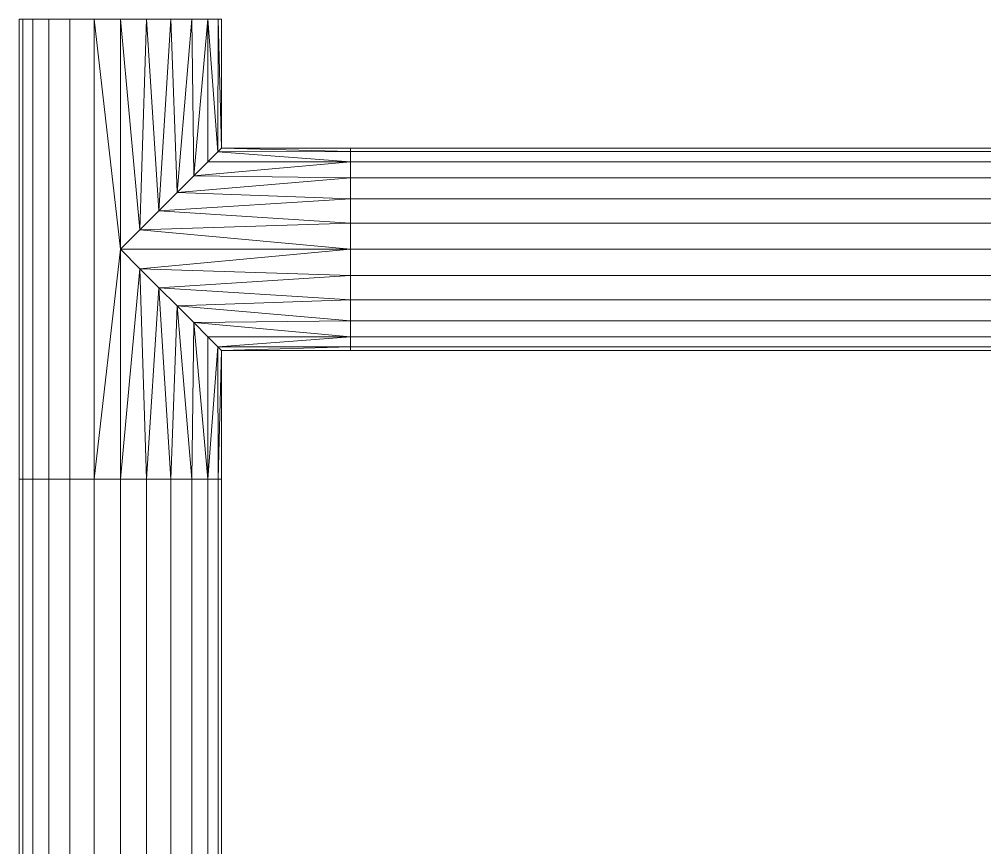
# Model space of a CAD drawing. Header units: inches. Extents: x -3325 to -59, y 5 to 733.
# Drawn here: x -1307.03 to -1300.75, y 140.47 to 145.86 of the extents above; entities that cross this region are included whole.
import ezdxf

# ---------------------------------------------------------------- set-up
doc = ezdxf.new("R2010")
doc.units = ezdxf.units.IN
doc.header["$MEASUREMENT"] = 0
doc.layers.add('P-PIPE', color=10, linetype='Continuous', lineweight=9)

# ---------------------------------------------------------------- blocks, each defined once
blk = doc.blocks.new('Tee - Welded - Generic - Standard-1244384-06 - Fifth Level')
at = {"layer": 'P-PIPE'}
mesh = blk.add_polyface(dxfattribs=at)
corners = [(-0.6575, 1.4961), (-0.6351, 1.4961, 0.1702), (-0.5694, 1.4961, 0.3287), (-0.4649, 1.4961, 0.4649), (-0.3287, 1.4961, 0.5694), (-0.1702, 1.4961, 0.6351), (0, 1.4961, 0.6575), (0.1702, 1.4961, 0.6351), (0.3287, 1.4961, 0.5694), (0.4649, 1.4961, 0.4649), (0.5694, 1.4961, 0.3287), (0.6351, 1.4961, 0.1702), (0.6575, 1.4961), (0.6351, 1.4961, -0.1702), (0.5694, 1.4961, -0.3287), (0.4649, 1.4961, -0.4649), (0.3287, 1.4961, -0.5694), (0.1702, 1.4961, -0.6351), (0, 1.4961, -0.6575), (-0.1702, 1.4961, -0.6351), (-0.3287, 1.4961, -0.5694), (-0.4649, 1.4961, -0.4649), (-0.5694, 1.4961, -0.3287), (-0.6351, 1.4961, -0.1702)]
mesh.append_faces([[corners[k] for k in face] for face in [(13, 1, 11, 12)]], dxfattribs={"vtx0": -1, "vtx1": -1})
mesh.append_faces([[corners[k] for k in face] for face in [(19, 0, 1, 13), (8, 10, 11, 3)]], dxfattribs={"vtx0": -1, "vtx2": -1, "vtx3": -1})
mesh.append_faces([[corners[k] for k in face] for face in [(9, 10, 8)]], dxfattribs={"vtx1": -1})
mesh.append_faces([[corners[k] for k in face] for face in [(15, 16, 19), (7, 8, 3, 6)]], dxfattribs={"vtx1": -1, "vtx2": -1})
mesh.append_faces([[corners[k] for k in face] for face in [(13, 14, 15, 19), (22, 23, 0, 19), (1, 2, 3, 11)]], dxfattribs={"vtx2": -1, "vtx3": -1})
mesh.append_faces([[corners[k] for k in face] for face in [(16, 17, 18, 19), (19, 20, 21, 22), (3, 4, 5, 6)]], dxfattribs={"vtx3": -1})
mesh = blk.add_polyface(dxfattribs=at)
corners = [(-0.6575, 1.4961), (-0.6575, 0.6575), (-0.6336, 0.6336, 0.1755), (-0.5691, 0.5691, 0.3293), (-0.4771, 0.4771, 0.4524), (-0.3685, 0.3685, 0.5445), (-0.2501, 0.2501, 0.608), (-0.1263, 0.1263, 0.6452), (0, 0, 0.6575), (0.1263, 0.1263, 0.6452), (0.2501, 0.2501, 0.608), (0.3685, 0.3685, 0.5445), (0.4771, 0.4771, 0.4524), (0.5691, 0.5691, 0.3293), (0.6336, 0.6336, 0.1755), (0.6575, 0.6575), (0.6575, 1.4961), (0.6351, 1.4961, 0.1702), (0.5694, 1.4961, 0.3287), (0.4649, 1.4961, 0.4649), (0.3287, 1.4961, 0.5694), (0.1702, 1.4961, 0.6351), (0, 1.4961, 0.6575), (-0.1702, 1.4961, 0.6351), (-0.3287, 1.4961, 0.5694), (-0.4649, 1.4961, 0.4649), (-0.5694, 1.4961, 0.3287), (-0.6351, 1.4961, 0.1702)]
mesh.append_faces([[corners[k] for k in face] for face in [(7, 23, 6), (5, 25, 4), (21, 10, 20), (12, 19, 11)]], dxfattribs={"vtx0": -1, "vtx1": -1})
mesh.append_faces([[corners[k] for k in face] for face in [(27, 1, 2), (5, 24, 25), (26, 2, 3), (26, 3, 4), (24, 5, 6), (14, 17, 18), (21, 9, 10), (20, 10, 11), (17, 14, 15), (18, 12, 13), (18, 13, 14)]], dxfattribs={"vtx0": -1, "vtx2": -1})
mesh.append_faces([[corners[k] for k in face] for face in [(16, 17, 15)]], dxfattribs={"vtx1": -1})
mesh.append_faces([[corners[k] for k in face] for face in [(25, 26, 4), (26, 27, 2), (23, 24, 6), (7, 8, 22), (22, 23, 7), (21, 22, 9), (18, 19, 12), (19, 20, 11), (8, 9, 22)]], dxfattribs={"vtx1": -1, "vtx2": -1})
mesh.append_faces([[corners[k] for k in face] for face in [(27, 0, 1)]], dxfattribs={"vtx2": -1})
mesh = blk.add_polyface(dxfattribs=at)
corners = [(0.6575, 1.4961), (0.6575, 0.6575), (0.6336, 0.6336, -0.1755), (0.5691, 0.5691, -0.3293), (0.4771, 0.4771, -0.4524), (0.3685, 0.3685, -0.5445), (0.2501, 0.2501, -0.608), (0.1263, 0.1263, -0.6452), (0, 0, -0.6575), (-0.1263, 0.1263, -0.6452), (-0.2501, 0.2501, -0.608), (-0.3685, 0.3685, -0.5445), (-0.4771, 0.4771, -0.4524), (-0.5691, 0.5691, -0.3293), (-0.6336, 0.6336, -0.1755), (-0.6575, 0.6575), (-0.6575, 1.4961), (-0.6351, 1.4961, -0.1702), (-0.5694, 1.4961, -0.3287), (-0.4649, 1.4961, -0.4649), (-0.3287, 1.4961, -0.5694), (-0.1702, 1.4961, -0.6351), (0, 1.4961, -0.6575), (0.1702, 1.4961, -0.6351), (0.3287, 1.4961, -0.5694), (0.4649, 1.4961, -0.4649), (0.5694, 1.4961, -0.3287), (0.6351, 1.4961, -0.1702)]
mesh.append_faces([[corners[k] for k in face] for face in [(1, 27, 0)]], dxfattribs={"vtx0": -1})
mesh.append_faces([[corners[k] for k in face] for face in [(7, 23, 6), (5, 25, 4), (21, 10, 20), (12, 19, 11)]], dxfattribs={"vtx0": -1, "vtx1": -1})
mesh.append_faces([[corners[k] for k in face] for face in [(27, 1, 2), (5, 24, 25), (26, 2, 3), (26, 3, 4), (24, 5, 6), (14, 17, 18), (21, 9, 10), (20, 10, 11), (17, 14, 15), (18, 12, 13), (18, 13, 14)]], dxfattribs={"vtx0": -1, "vtx2": -1})
mesh.append_faces([[corners[k] for k in face] for face in [(16, 17, 15)]], dxfattribs={"vtx1": -1})
mesh.append_faces([[corners[k] for k in face] for face in [(25, 26, 4), (26, 27, 2), (23, 24, 6), (7, 8, 22), (22, 23, 7), (21, 22, 9), (18, 19, 12), (19, 20, 11), (8, 9, 22)]], dxfattribs={"vtx1": -1, "vtx2": -1})
mesh = blk.add_polyface(dxfattribs=at)
corners = [(-1.4961, 0.6575), (-1.4961, 0.6351, -0.1702), (-1.4961, 0.5694, -0.3287), (-1.4961, 0.4649, -0.4649), (-1.4961, 0.3287, -0.5694), (-1.4961, 0.1702, -0.6351), (-1.4961, 0, -0.6575), (-1.4961, -0.1702, -0.6351), (-1.4961, -0.3287, -0.5694), (-1.4961, -0.4649, -0.4649), (-1.4961, -0.5694, -0.3287), (-1.4961, -0.6351, -0.1702), (-1.4961, -0.6575), (-1.4961, -0.6351, 0.1702), (-1.4961, -0.5694, 0.3287), (-1.4961, -0.4649, 0.4649), (-1.4961, -0.3287, 0.5694), (-1.4961, -0.1702, 0.6351), (-1.4961, 0, 0.6575), (-1.4961, 0.1702, 0.6351), (-1.4961, 0.3287, 0.5694), (-1.4961, 0.4649, 0.4649), (-1.4961, 0.5694, 0.3287), (-1.4961, 0.6351, 0.1702)]
mesh.append_faces([[corners[k] for k in face] for face in [(7, 5, 6), (10, 8, 9), (4, 2, 3), (16, 14, 15), (23, 21, 22)]], dxfattribs={"vtx0": -1})
mesh.append_faces([[corners[k] for k in face] for face in [(1, 5, 0)]], dxfattribs={"vtx0": -1, "vtx1": -1})
mesh.append_faces([[corners[k] for k in face] for face in [(5, 10, 11, 0), (23, 12, 13, 21)]], dxfattribs={"vtx0": -1, "vtx2": -1, "vtx3": -1})
mesh.append_faces([[corners[k] for k in face] for face in [(21, 16, 17, 18)]], dxfattribs={"vtx0": -1, "vtx3": -1})
mesh.append_faces([[corners[k] for k in face] for face in [(7, 8, 10, 5), (13, 14, 16, 21)]], dxfattribs={"vtx1": -1, "vtx2": -1, "vtx3": -1})
mesh.append_faces([[corners[k] for k in face] for face in [(4, 5, 1, 2), (23, 0, 11, 12)]], dxfattribs={"vtx1": -1, "vtx3": -1})
mesh.append_faces([[corners[k] for k in face] for face in [(19, 20, 21, 18)]], dxfattribs={"vtx2": -1})
mesh = blk.add_polyface(dxfattribs=at)
corners = [(-1.4961, -0.6575), (1.4961, -0.6575), (1.4961, -0.6351, 0.1702), (1.4961, -0.5694, 0.3287), (1.4961, -0.4649, 0.4649), (1.4961, -0.3287, 0.5694), (1.4961, -0.1702, 0.6351), (1.4961, 0, 0.6575), (1.4961, 0.1702, 0.6351), (1.4961, 0.3287, 0.5694), (1.4961, 0.4649, 0.4649), (1.4961, 0.5694, 0.3287), (1.4961, 0.6351, 0.1702), (1.4961, 0.6575), (0.6575, 0.6575), (0.6336, 0.6336, 0.1755), (0.5691, 0.5691, 0.3293), (0.4771, 0.4771, 0.4524), (0.3685, 0.3685, 0.5445), (0.2501, 0.2501, 0.608), (0.1263, 0.1263, 0.6452), (0, 0, 0.6575), (-0.1263, 0.1263, 0.6452), (-0.2501, 0.2501, 0.608), (-0.3685, 0.3685, 0.5445), (-0.4771, 0.4771, 0.4524), (-0.5691, 0.5691, 0.3293), (-0.6336, 0.6336, 0.1755), (-0.6575, 0.6575), (-1.4961, 0.6575), (-1.4961, 0.6351, 0.1702), (-1.4961, 0.5694, 0.3287), (-1.4961, 0.4649, 0.4649), (-1.4961, 0.3287, 0.5694), (-1.4961, 0.1702, 0.6351), (-1.4961, 0, 0.6575), (-1.4961, -0.1702, 0.6351), (-1.4961, -0.3287, 0.5694), (-1.4961, -0.4649, 0.4649), (-1.4961, -0.5694, 0.3287), (-1.4961, -0.6351, 0.1702)]
mesh.append_faces([[corners[k] for k in face] for face in [(14, 12, 13)]], dxfattribs={"vtx0": -1})
mesh.append_faces([[corners[k] for k in face] for face in [(15, 12, 14), (17, 11, 16), (31, 27, 30), (33, 24, 32), (26, 31, 25), (19, 9, 18), (21, 7, 20), (20, 8, 19), (9, 19, 8), (23, 34, 22), (35, 22, 34)]], dxfattribs={"vtx0": -1, "vtx1": -1})
mesh.append_faces([[corners[k] for k in face] for face in [(15, 11, 12), (18, 9, 10), (10, 17, 18), (30, 27, 28), (31, 26, 27), (32, 24, 25), (25, 31, 32), (40, 2, 3, 39), (38, 4, 5, 37), (39, 3, 4, 38), (37, 5, 6, 36), (35, 21, 22)]], dxfattribs={"vtx0": -1, "vtx2": -1})
mesh.append_faces([[corners[k] for k in face] for face in [(21, 35, 36, 6)]], dxfattribs={"vtx0": -1, "vtx2": -1, "vtx3": -1})
mesh.append_faces([[corners[k] for k in face] for face in [(29, 30, 28)]], dxfattribs={"vtx1": -1})
mesh.append_faces([[corners[k] for k in face] for face in [(15, 16, 11), (10, 11, 17), (23, 24, 33), (7, 8, 20), (6, 7, 21), (33, 34, 23)]], dxfattribs={"vtx1": -1, "vtx2": -1})
mesh.append_faces([[corners[k] for k in face] for face in [(0, 1, 2, 40)]], dxfattribs={"vtx2": -1})
mesh = blk.add_polyface(dxfattribs=at)
corners = [(-1.4961, 0.6575), (-0.6575, 0.6575), (-0.6336, 0.6336, -0.1755), (-0.5691, 0.5691, -0.3293), (-0.4771, 0.4771, -0.4524), (-0.3685, 0.3685, -0.5445), (-0.2501, 0.2501, -0.608), (-0.1263, 0.1263, -0.6452), (0, 0, -0.6575), (0.1263, 0.1263, -0.6452), (0.2501, 0.2501, -0.608), (0.3685, 0.3685, -0.5445), (0.4771, 0.4771, -0.4524), (0.5691, 0.5691, -0.3293), (0.6336, 0.6336, -0.1755), (0.6575, 0.6575), (1.4961, 0.6575), (1.4961, 0.6351, -0.1702), (1.4961, 0.5694, -0.3287), (1.4961, 0.4649, -0.4649), (1.4961, 0.3287, -0.5694), (1.4961, 0.1702, -0.6351), (1.4961, 0, -0.6575), (1.4961, -0.1702, -0.6351), (1.4961, -0.3287, -0.5694), (1.4961, -0.4649, -0.4649), (1.4961, -0.5694, -0.3287), (1.4961, -0.6351, -0.1702), (1.4961, -0.6575), (-1.4961, -0.6575), (-1.4961, -0.6351, -0.1702), (-1.4961, -0.5694, -0.3287), (-1.4961, -0.4649, -0.4649), (-1.4961, -0.3287, -0.5694), (-1.4961, -0.1702, -0.6351), (-1.4961, 0, -0.6575), (-1.4961, 0.1702, -0.6351), (-1.4961, 0.3287, -0.5694), (-1.4961, 0.4649, -0.4649), (-1.4961, 0.5694, -0.3287), (-1.4961, 0.6351, -0.1702)]
mesh.append_faces([[corners[k] for k in face] for face in [(30, 27, 28, 29)]], dxfattribs={"vtx0": -1})
mesh.append_faces([[corners[k] for k in face] for face in [(9, 22, 8), (36, 7, 35), (10, 21, 9), (18, 14, 17), (15, 17, 14), (6, 37, 5), (39, 4, 38), (4, 39, 3), (21, 10, 20)]], dxfattribs={"vtx0": -1, "vtx1": -1})
mesh.append_faces([[corners[k] for k in face] for face in [(32, 25, 26, 31), (31, 26, 27, 30), (33, 24, 25, 32), (9, 21, 22), (34, 23, 24, 33), (36, 6, 7), (8, 34, 35), (11, 19, 20), (19, 11, 12), (40, 1, 2), (39, 2, 3)]], dxfattribs={"vtx0": -1, "vtx2": -1})
mesh.append_faces([[corners[k] for k in face] for face in [(8, 22, 23, 34)]], dxfattribs={"vtx0": -1, "vtx2": -1, "vtx3": -1})
mesh.append_faces([[corners[k] for k in face] for face in [(0, 1, 40)]], dxfattribs={"vtx1": -1})
mesh.append_faces([[corners[k] for k in face] for face in [(36, 37, 6), (7, 8, 35), (12, 13, 18), (18, 19, 12), (10, 11, 20), (13, 14, 18), (37, 38, 5), (4, 5, 38), (39, 40, 2)]], dxfattribs={"vtx1": -1, "vtx2": -1})
mesh.append_faces([[corners[k] for k in face] for face in [(15, 16, 17)]], dxfattribs={"vtx2": -1})
mesh = blk.add_polyface(dxfattribs=at)
corners = [(1.4961, 0.6575), (1.4961, 0.6351, 0.1702), (1.4961, 0.5694, 0.3287), (1.4961, 0.4649, 0.4649), (1.4961, 0.3287, 0.5694), (1.4961, 0.1702, 0.6351), (1.4961, 0, 0.6575), (1.4961, -0.1702, 0.6351), (1.4961, -0.3287, 0.5694), (1.4961, -0.4649, 0.4649), (1.4961, -0.5694, 0.3287), (1.4961, -0.6351, 0.1702), (1.4961, -0.6575), (1.4961, -0.6351, -0.1702), (1.4961, -0.5694, -0.3287), (1.4961, -0.4649, -0.4649), (1.4961, -0.3287, -0.5694), (1.4961, -0.1702, -0.6351), (1.4961, 0, -0.6575), (1.4961, 0.1702, -0.6351), (1.4961, 0.3287, -0.5694), (1.4961, 0.4649, -0.4649), (1.4961, 0.5694, -0.3287), (1.4961, 0.6351, -0.1702)]
mesh.append_faces([[corners[k] for k in face] for face in [(20, 17, 18, 19)]], dxfattribs={"vtx0": -1})
mesh.append_faces([[corners[k] for k in face] for face in [(23, 17, 20), (11, 23, 8, 10)]], dxfattribs={"vtx0": -1, "vtx1": -1, "vtx2": -1})
mesh.append_faces([[corners[k] for k in face] for face in [(17, 23, 11, 14)]], dxfattribs={"vtx0": -1, "vtx1": -1, "vtx2": -1, "vtx3": -1})
mesh.append_faces([[corners[k] for k in face] for face in [(16, 17, 14, 15), (9, 10, 8)]], dxfattribs={"vtx1": -1})
mesh.append_faces([[corners[k] for k in face] for face in [(7, 8, 3, 6)]], dxfattribs={"vtx1": -1, "vtx2": -1})
mesh.append_faces([[corners[k] for k in face] for face in [(23, 0, 3, 8)]], dxfattribs={"vtx1": -1, "vtx2": -1, "vtx3": -1})
mesh.append_faces([[corners[k] for k in face] for face in [(12, 13, 14, 11)]], dxfattribs={"vtx2": -1})
mesh.append_faces([[corners[k] for k in face] for face in [(20, 21, 22, 23), (0, 1, 2, 3), (3, 4, 5, 6)]], dxfattribs={"vtx3": -1})

msp = doc.modelspace()

# ---------------------------------------------------------------- linework, layer by layer
at = {"layer": 'P-PIPE', "color": 1}
for p, q in [((-1306.375, 145.861, 1084), (-1306.375, 142.8689, 1084)), ((-1304.8789, 144.365, 1084), (-1306.375, 144.365, 1084)), ((-1290.705, 144.365, 1084), (-1304.8789, 144.365, 1084)), ((-1290.705, 144.365, 1084), (-1304.8789, 144.365, 1084)), ((-1306.375, 138.325, 1084), (-1306.375, 142.8689, 1084)), ((-1306.375, 138.325, 1084), (-1306.375, 142.8689, 1084))]:
    msp.add_line(p, q, dxfattribs=at)

# ---------------------------------------------------------------- block references
at = {"layer": 'P-PIPE', "color": 1, "rotation": 270}
msp.add_blockref('Tee - Welded - Generic - Standard-1244384-06 - Fifth Level', (-1306.375, 144.365, 1084), dxfattribs=at)

# ---------------------------------------------------------------- meshes
at = {"layer": 'P-PIPE', "color": 1}
mesh = msp.add_polyface(dxfattribs=at)
corners = [(-1304.879, 145.0225, 1084), (-1304.879, 145.0001, 1083.8298), (-1304.879, 144.9344, 1083.6713), (-1304.879, 144.8299, 1083.535), (-1304.879, 144.6937, 1083.4306), (-1304.879, 144.5351, 1083.3649), (-1304.879, 144.365, 1083.3425), (-1304.879, 144.1948, 1083.3649), (-1304.879, 144.0362, 1083.4306), (-1304.879, 143.9, 1083.535), (-1304.879, 143.7956, 1083.6713), (-1304.879, 143.7299, 1083.8298), (-1304.879, 143.7075, 1084), (-1304.879, 143.7299, 1084.1701), (-1304.879, 143.7956, 1084.3287), (-1304.879, 143.9, 1084.4649), (-1304.879, 144.0362, 1084.5694), (-1304.879, 144.1948, 1084.6351), (-1304.879, 144.365, 1084.6575), (-1304.879, 144.5351, 1084.6351), (-1304.879, 144.6937, 1084.5694), (-1304.879, 144.8299, 1084.4649), (-1304.879, 144.9344, 1084.3287), (-1304.879, 145.0001, 1084.1701)]
mesh.append_faces([[corners[k] for k in face] for face in [(7, 4, 5, 6), (16, 14, 15)]], dxfattribs={"vtx0": -1, "color": 1})
mesh.append_faces([[corners[k] for k in face] for face in [(8, 4, 7)]], dxfattribs={"vtx0": -1, "vtx1": -1, "color": 1})
mesh.append_faces([[corners[k] for k in face] for face in [(3, 9, 21, 0), (21, 9, 14, 16)]], dxfattribs={"vtx0": -1, "vtx1": -1, "vtx2": -1, "vtx3": -1, "color": 1})
mesh.append_faces([[corners[k] for k in face] for face in [(9, 12, 13, 14)]], dxfattribs={"vtx0": -1, "vtx3": -1, "color": 1})
mesh.append_faces([[corners[k] for k in face] for face in [(11, 12, 9, 10)]], dxfattribs={"vtx1": -1, "color": 1})
mesh.append_faces([[corners[k] for k in face] for face in [(20, 21, 16, 19)]], dxfattribs={"vtx1": -1, "vtx2": -1, "color": 1})
mesh.append_faces([[corners[k] for k in face] for face in [(3, 4, 8, 9)]], dxfattribs={"vtx1": -1, "vtx3": -1, "color": 1})
mesh.append_faces([[corners[k] for k in face] for face in [(1, 2, 3, 0), (17, 18, 19, 16)]], dxfattribs={"vtx2": -1, "color": 1})
mesh.append_faces([[corners[k] for k in face] for face in [(21, 22, 23, 0)]], dxfattribs={"vtx3": -1, "color": 1})
mesh = msp.add_polyface(dxfattribs=at)
corners = [(-1290.705, 144.365, 1084.6575), (-1290.705, 144.5351, 1084.6351), (-1290.705, 144.6937, 1084.5694), (-1290.705, 144.8299, 1084.4649), (-1290.705, 144.9344, 1084.3287), (-1290.705, 145.0001, 1084.1701), (-1290.705, 145.0225, 1084), (-1304.879, 145.0225, 1084), (-1304.879, 145.0001, 1084.1701), (-1304.879, 144.9344, 1084.3287), (-1304.879, 144.8299, 1084.4649), (-1304.879, 144.6937, 1084.5694), (-1304.879, 144.5351, 1084.6351), (-1304.879, 144.365, 1084.6575)]
mesh.append_faces([[corners[k] for k in face] for face in [(8, 9, 4, 5), (3, 4, 9, 10), (11, 12, 1, 2), (2, 3, 10, 11)]], dxfattribs={"vtx1": -1, "vtx3": -1, "color": 1})
mesh.append_faces([[corners[k] for k in face] for face in [(6, 7, 8, 5)]], dxfattribs={"vtx2": -1, "color": 1})
mesh.append_faces([[corners[k] for k in face] for face in [(12, 13, 0, 1)]], dxfattribs={"vtx3": -1, "color": 1})
mesh = msp.add_polyface(dxfattribs=at)
corners = [(-1290.705, 145.0225, 1084), (-1290.705, 145.0001, 1083.8298), (-1290.705, 144.9344, 1083.6713), (-1290.705, 144.8299, 1083.535), (-1290.705, 144.6937, 1083.4306), (-1290.705, 144.5351, 1083.3649), (-1290.705, 144.365, 1083.3425), (-1304.879, 144.365, 1083.3425), (-1304.879, 144.5351, 1083.3649), (-1304.879, 144.6937, 1083.4306), (-1304.879, 144.8299, 1083.535), (-1304.879, 144.9344, 1083.6713), (-1304.879, 145.0001, 1083.8298), (-1304.879, 145.0225, 1084)]
mesh.append_faces([[corners[k] for k in face] for face in [(7, 8, 5, 6)]], dxfattribs={"vtx1": -1, "color": 1})
mesh.append_faces([[corners[k] for k in face] for face in [(8, 9, 4, 5), (3, 4, 9, 10), (11, 12, 1, 2), (2, 3, 10, 11)]], dxfattribs={"vtx1": -1, "vtx3": -1, "color": 1})
mesh.append_faces([[corners[k] for k in face] for face in [(12, 13, 0, 1)]], dxfattribs={"vtx3": -1, "color": 1})
mesh = msp.add_polyface(dxfattribs=at)
corners = [(-1290.705, 143.7075, 1084), (-1290.705, 143.7299, 1084.1701), (-1290.705, 143.7956, 1084.3287), (-1290.705, 143.9, 1084.4649), (-1290.705, 144.0362, 1084.5694), (-1290.705, 144.1948, 1084.6351), (-1290.705, 144.365, 1084.6575), (-1304.879, 144.365, 1084.6575), (-1304.879, 144.1948, 1084.6351), (-1304.879, 144.0362, 1084.5694), (-1304.879, 143.9, 1084.4649), (-1304.879, 143.7956, 1084.3287), (-1304.879, 143.7299, 1084.1701), (-1304.879, 143.7075, 1084)]
mesh.append_faces([[corners[k] for k in face] for face in [(7, 8, 5, 6)]], dxfattribs={"vtx1": -1, "color": 1})
mesh.append_faces([[corners[k] for k in face] for face in [(8, 9, 4, 5), (3, 4, 9, 10), (11, 12, 1, 2), (2, 3, 10, 11)]], dxfattribs={"vtx1": -1, "vtx3": -1, "color": 1})
mesh.append_faces([[corners[k] for k in face] for face in [(12, 13, 0, 1)]], dxfattribs={"vtx3": -1, "color": 1})
mesh = msp.add_polyface(dxfattribs=at)
corners = [(-1290.705, 144.365, 1083.3425), (-1290.705, 144.1948, 1083.3649), (-1290.705, 144.0362, 1083.4306), (-1290.705, 143.9, 1083.535), (-1290.705, 143.7956, 1083.6713), (-1290.705, 143.7299, 1083.8298), (-1290.705, 143.7075, 1084), (-1304.879, 143.7075, 1084), (-1304.879, 143.7299, 1083.8298), (-1304.879, 143.7956, 1083.6713), (-1304.879, 143.9, 1083.535), (-1304.879, 144.0362, 1083.4306), (-1304.879, 144.1948, 1083.3649), (-1304.879, 144.365, 1083.3425)]
mesh.append_faces([[corners[k] for k in face] for face in [(7, 8, 5, 6)]], dxfattribs={"vtx1": -1, "color": 1})
mesh.append_faces([[corners[k] for k in face] for face in [(8, 9, 4, 5), (3, 4, 9, 10), (11, 12, 1, 2), (2, 3, 10, 11)]], dxfattribs={"vtx1": -1, "vtx3": -1, "color": 1})
mesh.append_faces([[corners[k] for k in face] for face in [(12, 13, 0, 1)]], dxfattribs={"vtx3": -1, "color": 1})
mesh = msp.add_polyface(dxfattribs=at)
corners = [(-1305.7175, 142.8689, 1084), (-1305.7399, 142.8689, 1083.8298), (-1305.8056, 142.8689, 1083.6713), (-1305.91, 142.8689, 1083.535), (-1306.0463, 142.8689, 1083.4306), (-1306.2048, 142.8689, 1083.3649), (-1306.375, 142.8689, 1083.3425), (-1306.5451, 142.8689, 1083.3649), (-1306.7037, 142.8689, 1083.4306), (-1306.8399, 142.8689, 1083.535), (-1306.9444, 142.8689, 1083.6713), (-1307.0101, 142.8689, 1083.8298), (-1307.0325, 142.8689, 1084), (-1307.0101, 142.8689, 1084.1701), (-1306.9444, 142.8689, 1084.3287), (-1306.8399, 142.8689, 1084.4649), (-1306.7037, 142.8689, 1084.5694), (-1306.5451, 142.8689, 1084.6351), (-1306.375, 142.8689, 1084.6575), (-1306.2048, 142.8689, 1084.6351), (-1306.0463, 142.8689, 1084.5694), (-1305.91, 142.8689, 1084.4649), (-1305.8056, 142.8689, 1084.3287), (-1305.7399, 142.8689, 1084.1701)]
mesh.append_faces([[corners[k] for k in face] for face in [(4, 2, 3)]], dxfattribs={"vtx0": -1, "color": 1})
mesh.append_faces([[corners[k] for k in face] for face in [(14, 20, 2)]], dxfattribs={"vtx0": -1, "vtx1": -1, "vtx2": -1, "color": 1})
mesh.append_faces([[corners[k] for k in face] for face in [(20, 16, 17)]], dxfattribs={"vtx0": -1, "vtx2": -1, "color": 1})
mesh.append_faces([[corners[k] for k in face] for face in [(7, 8, 5, 6), (1, 2, 23, 0)]], dxfattribs={"vtx1": -1, "color": 1})
mesh.append_faces([[corners[k] for k in face] for face in [(22, 23, 2)]], dxfattribs={"vtx1": -1, "vtx2": -1, "color": 1})
mesh.append_faces([[corners[k] for k in face] for face in [(10, 11, 14, 2), (4, 5, 8, 2)]], dxfattribs={"vtx1": -1, "vtx2": -1, "vtx3": -1, "color": 1})
mesh.append_faces([[corners[k] for k in face] for face in [(8, 9, 10, 2), (14, 15, 16, 20), (20, 21, 22, 2)]], dxfattribs={"vtx2": -1, "vtx3": -1, "color": 1})
mesh.append_faces([[corners[k] for k in face] for face in [(11, 12, 13, 14), (17, 18, 19, 20)]], dxfattribs={"vtx3": -1, "color": 1})
mesh = msp.add_polyface(dxfattribs=at)
corners = [(-1307.0325, 138.325, 1084), (-1307.0101, 138.325, 1084.1701), (-1306.9444, 138.325, 1084.3287), (-1306.8399, 138.325, 1084.4649), (-1306.7037, 138.325, 1084.5694), (-1306.5451, 138.325, 1084.6351), (-1306.375, 138.325, 1084.6575), (-1306.375, 142.8689, 1084.6575), (-1306.5451, 142.8689, 1084.6351), (-1306.7037, 142.8689, 1084.5694), (-1306.8399, 142.8689, 1084.4649), (-1306.9444, 142.8689, 1084.3287), (-1307.0101, 142.8689, 1084.1701), (-1307.0325, 142.8689, 1084)]
mesh.append_faces([[corners[k] for k in face] for face in [(7, 8, 5, 6)]], dxfattribs={"vtx1": -1, "color": 1})
mesh.append_faces([[corners[k] for k in face] for face in [(8, 9, 4, 5), (3, 4, 9, 10), (11, 12, 1, 2), (2, 3, 10, 11)]], dxfattribs={"vtx1": -1, "vtx3": -1, "color": 1})
mesh.append_faces([[corners[k] for k in face] for face in [(12, 13, 0, 1)]], dxfattribs={"vtx3": -1, "color": 1})
mesh = msp.add_polyface(dxfattribs=at)
corners = [(-1306.375, 138.325, 1083.3425), (-1306.5451, 138.325, 1083.3649), (-1306.7037, 138.325, 1083.4306), (-1306.8399, 138.325, 1083.535), (-1306.9444, 138.325, 1083.6713), (-1307.0101, 138.325, 1083.8298), (-1307.0325, 138.325, 1084), (-1307.0325, 142.8689, 1084), (-1307.0101, 142.8689, 1083.8298), (-1306.9444, 142.8689, 1083.6713), (-1306.8399, 142.8689, 1083.535), (-1306.7037, 142.8689, 1083.4306), (-1306.5451, 142.8689, 1083.3649), (-1306.375, 142.8689, 1083.3425)]
mesh.append_faces([[corners[k] for k in face] for face in [(7, 8, 5, 6)]], dxfattribs={"vtx1": -1, "color": 1})
mesh.append_faces([[corners[k] for k in face] for face in [(8, 9, 4, 5), (3, 4, 9, 10), (11, 12, 1, 2), (2, 3, 10, 11)]], dxfattribs={"vtx1": -1, "vtx3": -1, "color": 1})
mesh.append_faces([[corners[k] for k in face] for face in [(12, 13, 0, 1)]], dxfattribs={"vtx3": -1, "color": 1})
mesh = msp.add_polyface(dxfattribs=at)
corners = [(-1306.375, 138.325, 1084.6575), (-1306.2048, 138.325, 1084.6351), (-1306.0463, 138.325, 1084.5694), (-1305.91, 138.325, 1084.4649), (-1305.8056, 138.325, 1084.3287), (-1305.7399, 138.325, 1084.1701), (-1305.7175, 138.325, 1084), (-1305.7175, 142.8689, 1084), (-1305.7399, 142.8689, 1084.1701), (-1305.8056, 142.8689, 1084.3287), (-1305.91, 142.8689, 1084.4649), (-1306.0463, 142.8689, 1084.5694), (-1306.2048, 142.8689, 1084.6351), (-1306.375, 142.8689, 1084.6575)]
mesh.append_faces([[corners[k] for k in face] for face in [(7, 8, 5, 6)]], dxfattribs={"vtx1": -1, "color": 1})
mesh.append_faces([[corners[k] for k in face] for face in [(8, 9, 4, 5), (3, 4, 9, 10), (11, 12, 1, 2), (2, 3, 10, 11)]], dxfattribs={"vtx1": -1, "vtx3": -1, "color": 1})
mesh.append_faces([[corners[k] for k in face] for face in [(12, 13, 0, 1)]], dxfattribs={"vtx3": -1, "color": 1})
mesh = msp.add_polyface(dxfattribs=at)
corners = [(-1305.7175, 138.325, 1084), (-1305.7399, 138.325, 1083.8298), (-1305.8056, 138.325, 1083.6713), (-1305.91, 138.325, 1083.535), (-1306.0463, 138.325, 1083.4306), (-1306.2048, 138.325, 1083.3649), (-1306.375, 138.325, 1083.3425), (-1306.375, 142.8689, 1083.3425), (-1306.2048, 142.8689, 1083.3649), (-1306.0463, 142.8689, 1083.4306), (-1305.91, 142.8689, 1083.535), (-1305.8056, 142.8689, 1083.6713), (-1305.7399, 142.8689, 1083.8298), (-1305.7175, 142.8689, 1084)]
mesh.append_faces([[corners[k] for k in face] for face in [(7, 8, 5, 6)]], dxfattribs={"vtx1": -1, "color": 1})
mesh.append_faces([[corners[k] for k in face] for face in [(8, 9, 4, 5), (3, 4, 9, 10), (11, 12, 1, 2), (2, 3, 10, 11)]], dxfattribs={"vtx1": -1, "vtx3": -1, "color": 1})
mesh.append_faces([[corners[k] for k in face] for face in [(12, 13, 0, 1)]], dxfattribs={"vtx3": -1, "color": 1})

doc.saveas('drawing.dxf')
